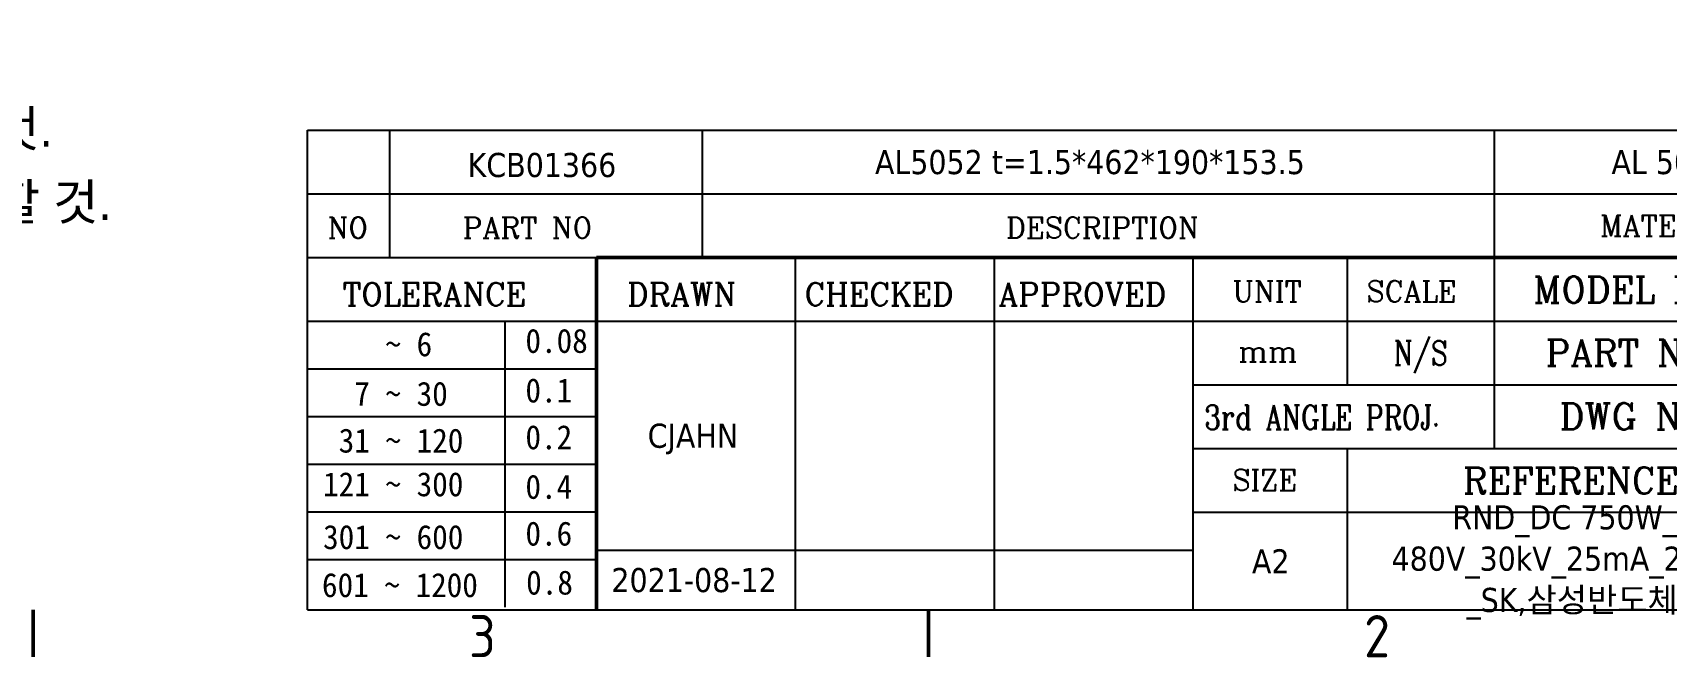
# Model space of a CAD drawing. Header units: millimetres. Extents: x 0 to 1188, y 0 to 840.
# Drawn here: x 742.4 to 1013.3, y 12.1 to 115.7 of the extents above; entities that cross this region are included whole.
import ezdxf
from ezdxf.enums import TextEntityAlignment as Align

# ---------------------------------------------------------------- set-up
doc = ezdxf.new("R2010")
doc.units = ezdxf.units.MM
doc.header["$LTSCALE"] = 2
doc.layers.get('0').update_dxf_attribs({"color": 3, "lineweight": 25})
for name, color, linetype, lineweight in [('경계(ISO)', 7, 'Continuous', 50), ('기호(ISO)', 5, 'Continuous', 25), ('제목(ISO)', 5, 'Continuous', 50)]:
    doc.layers.add(name, color=color, linetype=linetype, lineweight=lineweight)
doc.styles.add('HAN_291', font='')
doc.styles.add('ISO Proportional', font='arial.ttf')
doc.styles.add('RC_284', font='ROMANC.shx')
doc.styles.add('RC_287', font='ROMANC.shx')
doc.styles.add('RC_292', font='ROMANC.shx')
doc.styles.add('문자 텍스트_PSTEK_POSCO', font='isocp.shx')
doc.styles.add('텍스트 스타일198', font='tahoma.ttf')
doc.styles.add('텍스트 스타일333', font='ROMANC.shx', dxfattribs={"width": 0.8})
doc.styles.get('HAN_291').set_extended_font_data('GulimChe')

# ---------------------------------------------------------------- blocks, each defined once
blk = doc.blocks.new('경계 Default Border')
at = {"layer": '경계(ISO)'}
for p, q in [((371.25, 10), (371.25, 6.1)), ((445.5, 10), (445.5, 6.1))]:
    blk.add_line(p, q, dxfattribs=at)
at = {"layer": '경계(ISO)', "color": 2, "char_height": 3.5, "attachment_point": 7, "style": '문자 텍스트_PSTEK_POSCO'}
for s, insert in [('3', (407.4, 6.07)), ('2', (481.61, 6.07))]:
    blk.add_mtext(s, dxfattribs=dict(at, insert=insert))
blk = doc.blocks.new('제목 블록 PSTEK')
at = {"color": 180}
for p, q in [((182.48, 11.79), (182.48, 51.57)), ((182.48, 51.57), (372.48, 51.57)), ((189.27, 51.57), (189.27, 41.01)), ((215.22, 41.01), (215.22, 51.57)), ((280.88, 51.57), (280.88, 41.01)), ((182.48, 46.29), (372.48, 46.29)), ((182.48, 41.01), (206.45, 41.01)), ((222.94, 11.79), (222.94, 41.01)), ((239.43, 11.79), (239.43, 41.01)), ((255.92, 11.79), (255.92, 41.01)), ((268.69, 41.01), (268.69, 30.45)), ((280.88, 41.01), (280.88, 25.17)), ((182.48, 35.73), (206.45, 35.73)), ((198.86, 12.03), (198.86, 35.73)), ((206.45, 35.73), (372.48, 35.73)), ((182.48, 31.78), (206.45, 31.78)), ((255.92, 30.45), (372.48, 30.45)), ((182.48, 27.83), (206.45, 27.83)), ((255.92, 25.17), (372.48, 25.17)), ((268.69, 25.17), (268.69, 11.79)), ((182.48, 23.88), (206.45, 23.88)), ((182.48, 19.93), (206.45, 19.93)), ((255.92, 19.89), (310.09, 19.89)), ((206.45, 16.74), (255.92, 16.74)), ((182.48, 15.98), (206.45, 15.98)), ((182.48, 11.79), (372.48, 11.79))]:
    blk.add_line(p, q, dxfattribs=at)
at = {"color": 7, "lineweight": 50}
for p, q in [((206.45, 11.79), (206.45, 41.01)), ((206.45, 41.01), (372.48, 41.01))]:
    blk.add_line(p, q, dxfattribs=at)
at = {"layer": '제목(ISO)', "lineweight": 18}
blk.add_line((182.48, 35.73), (182.48, 11.79), dxfattribs=at)
at = {"color": 2}
for s, height, style, p in [('NO', 1.742, 'RC_284', (184.14, 42.62)), ('PART NO', 1.742, 'RC_284', (195.34, 42.62)), ('DESCRIPTION', 1.7424, 'RC_284', (240.4, 42.62)), ('MODEL NAME', 2.178, 'RC_292', (284.1, 37.25)), (' TOLERANCE', 1.9, 'RC_287', (184.09, 37.01)), ('DRAWN', 1.9, 'RC_287', (208.98, 37.01)), ('CHECKED', 1.9, 'RC_287', (223.69, 37.01)), ('APPROVED', 1.9, 'RC_287', (239.78, 37.01)), ('UNIT', 1.742, 'RC_284', (259.17, 37.34)), ('SCALE', 1.742, 'RC_284', (270.29, 37.34)), ('    ~ 6', 2, 'HAN_291', (183.77, 32.82)), ('0.08', 2, 'HAN_291', (200.55, 33.1)), ('PART NAME', 2.178, 'RC_292', (285.14, 32.03)), ('mm', 1.742, 'RC_284', (259.65, 32.35)), ('  7 ~ 30', 2, 'HAN_291', (183.77, 28.71)), ('0.1', 2, 'HAN_291', (200.55, 28.99)), (' DWG NO.', 2.178, 'RC_292', (284.81, 26.75)), (' 31 ~ 120', 2, 'HAN_291', (183.77, 24.83)), ('0.2', 2, 'HAN_291', (200.55, 25.11)), ('121 ~ 300', 2, 'HAN_291', (183.77, 21.21)), ('SIZE', 1.742, 'RC_284', (259.17, 21.69)), ('REFERENCE', 2.178, 'RC_292', (278.27, 21.43)), ('0.4', 2, 'HAN_291', (200.55, 21)), ('0.6', 2, 'HAN_291', (200.55, 17.12)), ('301 ~ 600', 2, 'HAN_291', (183.77, 16.83)), ('0.8', 2, 'HAN_291', (200.61, 13.06)), ('601 ~ 1200', 2, 'HAN_291', (183.68, 12.85))]:
    blk.add_text(s, height=height, dxfattribs=dict(at, style=style)).set_placement(p)
at = {"color": 2, "style": 'RC_284'}
blk.add_text('MATERIAL', height=1.742, dxfattribs=at).set_placement((295.48, 43.65), align=Align.MIDDLE_CENTER)
at = {"color": 7, "style": '텍스트 스타일333', "width": 0.8}
blk.add_text('N/S', height=2, dxfattribs=at).set_placement((274.78, 33.09), align=Align.MIDDLE_CENTER)
at = {"color": 2, "style": '텍스트 스타일333', "width": 0.8}
blk.add_text('3rd ANGLE PROJ.', height=2, dxfattribs=at).set_placement((256.84, 26.76))
at = {"layer": '제목(ISO)', "color": 7, "style": '텍스트 스타일198'}
for tag, p in [('4._COLOR_001', (314.39, 49.66)), ('설명_001', (229.53, 47.92)), ('재질_001', (290.6, 47.93)), ('질량\\P3;_001', (350.3, 48.16)), ('부품_번호_001', (195.76, 47.68)), ("3._Q'TY_001", (312.71, 47.92)), ('4._COLOR_002', (318.41, 46.24)), ('1._MODEL_NAME_001', (324.68, 37.39)), ('제목_001', (335.91, 32.12)), ('부품_번호_001', (334.42, 26.81)), ('설계자_001', (210.68, 25.23)), ('프로젝트_001', (277.4, 18.47)), ('시트_크기_001', (260.79, 14.82)), ('프로젝트_002', (272.37, 15.04)), ('작성_날짜_001', (207.68, 13.27)), ('프로젝트_003', (278.58, 11.62))]:
    blk.add_attdef(tag, p, '', height=2, dxfattribs=at)
for tag, p in [('점검자', (231.18, 26.23)), ('엔지니어링_승인자', (247.67, 26.23)), ('점검_날짜', (231.18, 14.27)), ('엔지니어링_승인_날짜', (247.67, 14.27))]:
    blk.add_attdef(tag, text='', height=2, dxfattribs=at).set_placement(p, align=Align.MIDDLE_CENTER)
blk = doc.blocks.new('주석-판금')
at = {"layer": '기호(ISO)', "color": 2, "insert": (-40.78, 19.91), "char_height": 3, "width": 116.6778, "attachment_point": 1, "line_spacing_factor": 1.214608, "style": 'ISO Proportional'}
blk.add_mtext('\\f굴림|b0|i0;\\H3.0000;1.  일반  모따기 C0.3\\P2.  가공후 CHIPING 및 BROKEN 없을 것.\\P3.  표면조도는 다듬질기호 Ra값을 준수할 것.\\P4.  CLEANING 처리후 납품 할 것.\\P5.  유해한 BURR, 모서리 제거 할 것.\\P6.  후처리:  표제란 참조 할 것.\\P7.  마스킹: 접지부, 실크 인쇄, 해칭부', dxfattribs=at)

msp = doc.modelspace()

# ---------------------------------------------------------------- block references
at = {"xscale": 2, "yscale": 2, "zscale": 2}
for name, p in [('경계 Default Border', (0, 0)), ('주석-판금', (684.758, 75.13))]:
    msp.add_blockref(name, p, dxfattribs=at)
ref = msp.add_blockref('제목 블록 PSTEK', (423.0484, -3.582), dxfattribs=dict(xscale=2, yscale=2, zscale=2))
ref.add_attrib('설계자_001', 'CJAHN', (844.4132, 46.8842), dxfattribs={"layer": '제목(ISO)', "color": 7, "height": 4, "style": '텍스트 스타일198'})
ref.add_attrib('프로젝트_001', 'RND_DC 750W_3상', (977.8476, 33.3511), dxfattribs={"layer": '제목(ISO)', "color": 7, "height": 4, "style": '텍스트 스타일198'})
ref.add_attrib('시트_크기_001', 'A2', (944.6277, 26.0526), dxfattribs={"layer": '제목(ISO)', "color": 7, "height": 4, "style": '텍스트 스타일198'})
ref.add_attrib('작성_날짜_001', '2021-08-12', (838.4025, 22.95), dxfattribs={"layer": '제목(ISO)', "color": 7, "height": 4, "style": '텍스트 스타일198'})
ref.add_attrib('재질_001', 'AL 5052', (1004.2489, 92.2685), dxfattribs={"layer": '제목(ISO)', "color": 7, "height": 4, "style": '텍스트 스타일198'})
ref.add_attrib('설명_001', 'AL5052 t=1.5*462*190*153.5', (882.1137, 92.2629), dxfattribs={"layer": '제목(ISO)', "color": 7, "height": 4, "style": '텍스트 스타일198'})
ref.add_attrib('부품_번호_001', 'KCB01366', (814.5727, 91.7781), dxfattribs={"layer": '제목(ISO)', "color": 7, "height": 4, "style": '텍스트 스타일198'})
ref.add_attrib('프로젝트_002', '480V_30kV_25mA_2대 제작', (967.7809, 26.498), dxfattribs={"layer": '제목(ISO)', "color": 7, "height": 4, "style": '텍스트 스타일198'})
ref.add_attrib('프로젝트_003', '_SK,삼성반도체향', (980.2031, 19.6503), dxfattribs={"layer": '제목(ISO)', "color": 7, "height": 4, "style": '텍스트 스타일198'})

doc.saveas('drawing.dxf')
